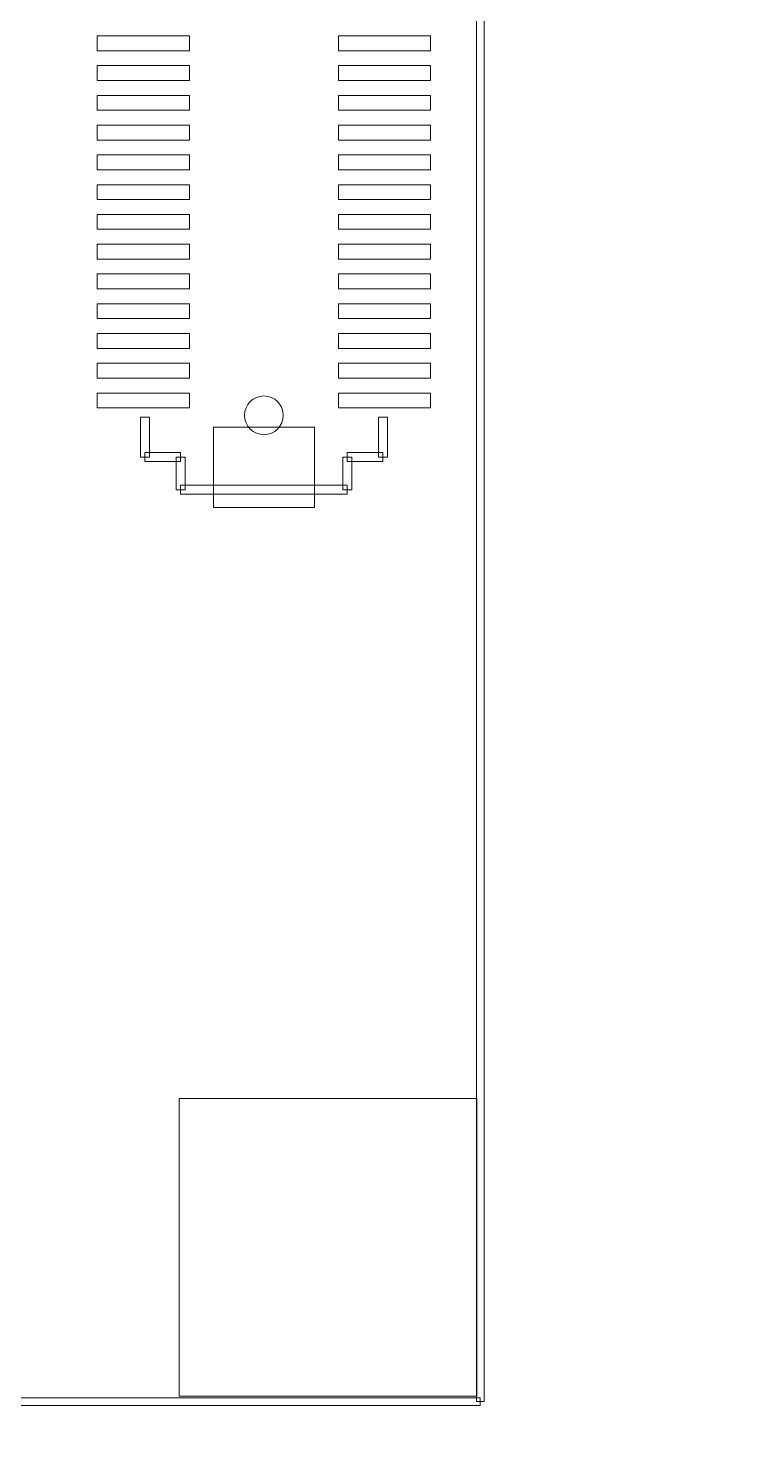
# Model space of a CAD drawing. Header units: millimetres. Extents: x -90 to 99, y -65 to 67.
# Drawn here: x 16.14 to 27.92, y -38.21 to -14.33 of the extents above; entities that cross this region are included whole.
import ezdxf

# ---------------------------------------------------------------- set-up
doc = ezdxf.new("R2010")
doc.units = ezdxf.units.MM
doc.header["$MEASUREMENT"] = 0
for name, color, linetype in [('BG_OUTLINE', 7, 'Continuous'), ('BG_SILKSCREEN_TOP', 7, 'Continuous'), ('PG_SILKSCREEN_TOP', 7, 'Continuous'), ('PIN_TOP', 7, 'Continuous')]:
    doc.layers.add(name, color=color, linetype=linetype)

msp = doc.modelspace()

# ---------------------------------------------------------------- linework, layer by layer
at = {"layer": 'BG_OUTLINE', "color": 3, "lineweight": 9}
msp.add_open_spline([(-71.7269, -61.8795), (-71.7269, -61.8795), (-71.7343, 42.2681), (-71.7343, 42.2681), (-71.7343, 42.2681), (-71.7348, 43.0066), (-71.4419, 43.715), (-70.92, 44.2375), (-70.92, 44.2375), (-70.3982, 44.76), (-69.6866, 45.0538), (-68.9482, 45.0543), (-68.9482, 45.0543), (-68.9482, 45.0543), (75.2046, 45.0543), (75.2046, 45.0543), (75.2046, 45.0543), (76.8319, 45.0552), (78.1763, 43.7805), (78.2661, 42.1556), (78.2661, 42.1556), (78.2661, 42.1556), (78.2661, 31.2814), (78.2661, 31.2814), (78.2661, 31.2814), (78.2661, 31.2814), (72.2646, 31.2814), (72.2646, 31.2814), (72.2646, 31.2814), (72.2646, 31.2814), (72.2646, 26.9814), (72.2646, 26.9814), (72.2646, 26.9814), (72.2646, 26.9814), (78.2661, 26.9814), (78.2661, 26.9814), (78.2661, 26.9814), (78.2661, 26.9814), (78.2661, 18.6553), (78.2661, 18.6553), (78.2661, 18.6553), (78.2661, 18.6553), (72.2496, 18.6553), (72.2496, 18.6553), (72.2496, 18.6553), (72.2496, 18.6553), (72.2496, 14.3553), (72.2496, 14.3553), (72.2496, 14.3553), (72.2496, 14.3553), (78.2661, 14.3553), (78.2661, 14.3553), (78.2661, 14.3553), (78.2661, 14.3553), (78.2661, 9.255), (78.2661, 9.255), (78.2661, 9.255), (78.2661, 9.255), (72.2648, 9.255), (72.2648, 9.255), (72.2648, 9.255), (72.2648, 9.255), (72.2648, 4.955), (72.2648, 4.955), (72.2648, 4.955), (72.2648, 4.955), (78.2661, 4.955), (78.2661, 4.955), (78.2661, 4.955), (78.2661, 4.955), (78.2661, -3.3762), (78.2661, -3.3762), (78.2661, -3.3762), (78.2661, -3.3762), (72.2445, -3.3762), (72.2445, -3.3762), (72.2445, -3.3762), (72.2445, -3.3762), (72.2445, -7.6762), (72.2445, -7.6762), (72.2445, -7.6762), (72.2445, -7.6762), (78.2661, -7.6762), (78.2661, -7.6762), (78.2661, -7.6762), (78.2661, -7.6762), (78.2661, -12.7615), (78.2661, -12.7615), (78.2661, -12.7615), (78.2661, -12.7615), (72.2651, -12.7615), (72.2651, -12.7615), (72.2651, -12.7615), (72.2651, -12.7615), (72.2651, -17.0615), (72.2651, -17.0615), (72.2651, -17.0615), (72.2651, -17.0615), (78.2661, -17.0615), (78.2661, -17.0615), (78.2661, -17.0615), (78.2661, -17.0615), (78.2661, -25.4097), (78.2661, -25.4097), (78.2661, -25.4097), (78.2661, -25.4097), (72.2656, -25.4097), (72.2656, -25.4097), (72.2656, -25.4097), (72.2656, -25.4097), (72.2656, -29.7097), (72.2656, -29.7097), (72.2656, -29.7097), (72.2656, -29.7097), (78.2661, -29.7097), (78.2661, -29.7097), (78.2661, -29.7097), (78.2661, -29.7097), (78.2661, -34.793), (78.2661, -34.793), (78.2661, -34.793), (78.2661, -34.793), (72.2679, -34.793), (72.2679, -34.793), (72.2679, -34.793), (72.2679, -34.793), (72.2679, -39.0929), (72.2679, -39.0929), (72.2679, -39.0929), (72.2679, -39.0929), (78.2661, -39.0929), (78.2661, -39.0929), (78.2661, -39.0929), (78.2661, -39.0929), (78.2661, -47.4269), (78.2661, -47.4269), (78.2661, -47.4269), (78.2661, -47.4269), (72.2679, -47.4269), (72.2679, -47.4269), (72.2679, -47.4269), (72.2679, -47.4269), (72.2679, -51.7269), (72.2679, -51.7269), (72.2679, -51.7269), (72.2679, -51.7269), (78.2661, -51.7269), (78.2661, -51.7269), (78.2661, -51.7269), (78.2661, -51.7269), (78.2661, -51.8138), (78.2661, -51.8138), (78.2661, -51.8138), (78.2661, -51.8138), (78.2656, -61.8468), (78.2656, -61.8468), (78.2656, -61.8468), (78.2661, -62.6669), (77.9407, -63.4536), (77.3612, -64.0339), (77.3612, -64.0339), (76.7817, -64.6142), (75.9915, -64.9405), (75.1713, -64.941), (75.1713, -64.941), (75.1713, -64.941), (-68.6609, -64.9456), (-68.6609, -64.9456), (-68.6609, -64.9456), (-69.4735, -64.9461), (-70.2531, -64.6237), (-70.8281, -64.0495), (-70.8281, -64.0495), (-71.4031, -63.4752), (-71.7264, -62.6922), (-71.7269, -61.8795)], degree=3, knots=[0, 0, 0, 0, 0.0227273, 0.0227273, 0.0227273, 0.0227273, 0.0454545, 0.0454545, 0.0454545, 0.0454545, 0.0681818, 0.0681818, 0.0681818, 0.0681818, 0.0909091, 0.0909091, 0.0909091, 0.0909091, 0.1136364, 0.1136364, 0.1136364, 0.1136364, 0.1363636, 0.1363636, 0.1363636, 0.1363636, 0.1590909, 0.1590909, 0.1590909, 0.1590909, 0.1818182, 0.1818182, 0.1818182, 0.1818182, 0.2045455, 0.2045455, 0.2045455, 0.2045455, 0.2272727, 0.2272727, 0.2272727, 0.2272727, 0.25, 0.25, 0.25, 0.25, 0.2727273, 0.2727273, 0.2727273, 0.2727273, 0.2954545, 0.2954545, 0.2954545, 0.2954545, 0.3181818, 0.3181818, 0.3181818, 0.3181818, 0.3409091, 0.3409091, 0.3409091, 0.3409091, 0.3636364, 0.3636364, 0.3636364, 0.3636364, 0.3863636, 0.3863636, 0.3863636, 0.3863636, 0.4090909, 0.4090909, 0.4090909, 0.4090909, 0.4318182, 0.4318182, 0.4318182, 0.4318182, 0.4545455, 0.4545455, 0.4545455, 0.4545455, 0.4772727, 0.4772727, 0.4772727, 0.4772727, 0.5, 0.5, 0.5, 0.5, 0.5227273, 0.5227273, 0.5227273, 0.5227273, 0.5454545, 0.5454545, 0.5454545, 0.5454545, 0.5681818, 0.5681818, 0.5681818, 0.5681818, 0.5909091, 0.5909091, 0.5909091, 0.5909091, 0.6136364, 0.6136364, 0.6136364, 0.6136364, 0.6363636, 0.6363636, 0.6363636, 0.6363636, 0.6590909, 0.6590909, 0.6590909, 0.6590909, 0.6818182, 0.6818182, 0.6818182, 0.6818182, 0.7045455, 0.7045455, 0.7045455, 0.7045455, 0.7272727, 0.7272727, 0.7272727, 0.7272727, 0.75, 0.75, 0.75, 0.75, 0.7727273, 0.7727273, 0.7727273, 0.7727273, 0.7954545, 0.7954545, 0.7954545, 0.7954545, 0.8181818, 0.8181818, 0.8181818, 0.8181818, 0.8409091, 0.8409091, 0.8409091, 0.8409091, 0.8636364, 0.8636364, 0.8636364, 0.8636364, 0.8863636, 0.8863636, 0.8863636, 0.8863636, 0.9090909, 0.9090909, 0.9090909, 0.9090909, 0.9318182, 0.9318182, 0.9318182, 0.9318182, 0.9545455, 0.9545455, 0.9545455, 0.9545455, 0.9772727, 0.9772727, 0.9772727, 0.9772727, 1, 1, 1, 1], dxfattribs=at)
at = {"layer": 'BG_SILKSCREEN_TOP', "color": 2, "lineweight": 9}
for points in [[(23.7932, -37.4018), (23.7932, -37.4018), (23.6662, -37.4018), (23.6662, -37.4018), (23.6662, -37.4018), (23.6662, -37.4018), (23.6662, 17.5981), (23.6662, 17.5981), (23.6662, 17.5981), (23.6662, 17.5981), (23.7932, 17.5981), (23.7932, 17.5981), (23.7932, 17.5981), (23.7932, 17.5981), (23.7932, -37.4018), (23.7932, -37.4018)], [(-21.2702, -37.4653), (-21.2702, -37.4653), (-21.2702, -37.3383), (-21.2702, -37.3383), (-21.2702, -37.3383), (-21.2702, -37.3383), (23.7297, -37.3383), (23.7297, -37.3383), (23.7297, -37.3383), (23.7297, -37.3383), (23.7297, -37.4653), (23.7297, -37.4653), (23.7297, -37.4653), (23.7297, -37.4653), (-21.2702, -37.4653), (-21.2702, -37.4653)]]:
    msp.add_open_spline(points, degree=3, knots=[0, 0, 0, 0, 0.25, 0.25, 0.25, 0.25, 0.5, 0.5, 0.5, 0.5, 0.75, 0.75, 0.75, 0.75, 1, 1, 1, 1], dxfattribs=at)
at = {"layer": 'PG_SILKSCREEN_TOP', "color": 6, "lineweight": 9}
for points in [[(18.021, -20.8661), (18.021, -20.8661), (18.1711, -20.8661), (18.1711, -20.8661), (18.1711, -20.8661), (18.1711, -20.8661), (18.1711, -21.5332), (18.1711, -21.5332), (18.1711, -21.5332), (18.1711, -21.5332), (18.021, -21.5332), (18.021, -21.5332), (18.021, -21.5332), (18.021, -21.5332), (18.021, -20.8661), (18.021, -20.8661)], [(22.1711, -21.5332), (22.1711, -21.5332), (22.0209, -21.5332), (22.0209, -21.5332), (22.0209, -21.5332), (22.0209, -21.5332), (22.0209, -20.8661), (22.0209, -20.8661), (22.0209, -20.8661), (22.0209, -20.8661), (22.1711, -20.8661), (22.1711, -20.8661), (22.1711, -20.8661), (22.1711, -20.8661), (22.1711, -21.5332), (22.1711, -21.5332)], [(18.096, -21.6082), (18.096, -21.6082), (18.096, -21.4581), (18.096, -21.4581), (18.096, -21.4581), (18.096, -21.4581), (18.696, -21.4581), (18.696, -21.4581), (18.696, -21.4581), (18.696, -21.4581), (18.696, -21.6082), (18.696, -21.6082), (18.696, -21.6082), (18.696, -21.6082), (18.096, -21.6082), (18.096, -21.6082)], [(21.4961, -21.6082), (21.4961, -21.6082), (21.4961, -21.4581), (21.4961, -21.4581), (21.4961, -21.4581), (21.4961, -21.4581), (22.096, -21.4581), (22.096, -21.4581), (22.096, -21.4581), (22.096, -21.4581), (22.096, -21.6082), (22.096, -21.6082), (22.096, -21.6082), (22.096, -21.6082), (21.4961, -21.6082), (21.4961, -21.6082)], [(18.6209, -21.5332), (18.6209, -21.5332), (18.771, -21.5332), (18.771, -21.5332), (18.771, -21.5332), (18.771, -21.5332), (18.771, -22.0831), (18.771, -22.0831), (18.771, -22.0831), (18.771, -22.0831), (18.6209, -22.0831), (18.6209, -22.0831), (18.6209, -22.0831), (18.6209, -22.0831), (18.6209, -21.5332), (18.6209, -21.5332)], [(21.5711, -22.0831), (21.5711, -22.0831), (21.421, -22.0831), (21.421, -22.0831), (21.421, -22.0831), (21.421, -22.0831), (21.421, -21.5332), (21.421, -21.5332), (21.421, -21.5332), (21.421, -21.5332), (21.5711, -21.5332), (21.5711, -21.5332), (21.5711, -21.5332), (21.5711, -21.5332), (21.5711, -22.0831), (21.5711, -22.0831)], [(18.696, -22.1581), (18.696, -22.1581), (18.696, -22.008), (18.696, -22.008), (18.696, -22.008), (18.696, -22.008), (21.4961, -22.008), (21.4961, -22.008), (21.4961, -22.008), (21.4961, -22.008), (21.4961, -22.1581), (21.4961, -22.1581), (21.4961, -22.1581), (21.4961, -22.1581), (18.696, -22.1581), (18.696, -22.1581)]]:
    msp.add_open_spline(points, degree=3, knots=[0, 0, 0, 0, 0.25, 0.25, 0.25, 0.25, 0.5, 0.5, 0.5, 0.5, 0.75, 0.75, 0.75, 0.75, 1, 1, 1, 1], dxfattribs=at)
at = {"layer": 'PIN_TOP', "lineweight": 9}
for points in [[(17.2962, -14.4582), (17.2962, -14.4582), (18.8461, -14.4582), (18.8461, -14.4582), (18.8461, -14.4582), (18.8461, -14.4582), (18.8461, -14.7082), (18.8461, -14.7082), (18.8461, -14.7082), (18.8461, -14.7082), (17.2962, -14.7082), (17.2962, -14.7082), (17.2962, -14.7082), (17.2962, -14.7082), (17.2962, -14.4582), (17.2962, -14.4582)], [(21.3459, -14.4582), (21.3459, -14.4582), (22.8958, -14.4582), (22.8958, -14.4582), (22.8958, -14.4582), (22.8958, -14.4582), (22.8958, -14.7082), (22.8958, -14.7082), (22.8958, -14.7082), (22.8958, -14.7082), (21.3459, -14.7082), (21.3459, -14.7082), (21.3459, -14.7082), (21.3459, -14.7082), (21.3459, -14.4582), (21.3459, -14.4582)], [(17.2962, -14.9581), (17.2962, -14.9581), (18.8461, -14.9581), (18.8461, -14.9581), (18.8461, -14.9581), (18.8461, -14.9581), (18.8461, -15.208), (18.8461, -15.208), (18.8461, -15.208), (18.8461, -15.208), (17.2962, -15.208), (17.2962, -15.208), (17.2962, -15.208), (17.2962, -15.208), (17.2962, -14.9581), (17.2962, -14.9581)], [(21.3459, -14.9581), (21.3459, -14.9581), (22.8958, -14.9581), (22.8958, -14.9581), (22.8958, -14.9581), (22.8958, -14.9581), (22.8958, -15.208), (22.8958, -15.208), (22.8958, -15.208), (22.8958, -15.208), (21.3459, -15.208), (21.3459, -15.208), (21.3459, -15.208), (21.3459, -15.208), (21.3459, -14.9581), (21.3459, -14.9581)], [(17.2962, -15.4582), (17.2962, -15.4582), (18.8461, -15.4582), (18.8461, -15.4582), (18.8461, -15.4582), (18.8461, -15.4582), (18.8461, -15.7082), (18.8461, -15.7082), (18.8461, -15.7082), (18.8461, -15.7082), (17.2962, -15.7082), (17.2962, -15.7082), (17.2962, -15.7082), (17.2962, -15.7082), (17.2962, -15.4582), (17.2962, -15.4582)], [(21.3459, -15.4582), (21.3459, -15.4582), (22.8958, -15.4582), (22.8958, -15.4582), (22.8958, -15.4582), (22.8958, -15.4582), (22.8958, -15.7082), (22.8958, -15.7082), (22.8958, -15.7082), (22.8958, -15.7082), (21.3459, -15.7082), (21.3459, -15.7082), (21.3459, -15.7082), (21.3459, -15.7082), (21.3459, -15.4582), (21.3459, -15.4582)], [(17.2962, -15.9581), (17.2962, -15.9581), (18.8461, -15.9581), (18.8461, -15.9581), (18.8461, -15.9581), (18.8461, -15.9581), (18.8461, -16.208), (18.8461, -16.208), (18.8461, -16.208), (18.8461, -16.208), (17.2962, -16.208), (17.2962, -16.208), (17.2962, -16.208), (17.2962, -16.208), (17.2962, -15.9581), (17.2962, -15.9581)], [(21.3459, -15.9581), (21.3459, -15.9581), (22.8958, -15.9581), (22.8958, -15.9581), (22.8958, -15.9581), (22.8958, -15.9581), (22.8958, -16.208), (22.8958, -16.208), (22.8958, -16.208), (22.8958, -16.208), (21.3459, -16.208), (21.3459, -16.208), (21.3459, -16.208), (21.3459, -16.208), (21.3459, -15.9581), (21.3459, -15.9581)], [(17.2962, -16.4582), (17.2962, -16.4582), (18.8461, -16.4582), (18.8461, -16.4582), (18.8461, -16.4582), (18.8461, -16.4582), (18.8461, -16.7082), (18.8461, -16.7082), (18.8461, -16.7082), (18.8461, -16.7082), (17.2962, -16.7082), (17.2962, -16.7082), (17.2962, -16.7082), (17.2962, -16.7082), (17.2962, -16.4582), (17.2962, -16.4582)], [(21.3459, -16.4582), (21.3459, -16.4582), (22.8958, -16.4582), (22.8958, -16.4582), (22.8958, -16.4582), (22.8958, -16.4582), (22.8958, -16.7082), (22.8958, -16.7082), (22.8958, -16.7082), (22.8958, -16.7082), (21.3459, -16.7082), (21.3459, -16.7082), (21.3459, -16.7082), (21.3459, -16.7082), (21.3459, -16.4582), (21.3459, -16.4582)], [(17.2962, -16.9581), (17.2962, -16.9581), (18.8461, -16.9581), (18.8461, -16.9581), (18.8461, -16.9581), (18.8461, -16.9581), (18.8461, -17.208), (18.8461, -17.208), (18.8461, -17.208), (18.8461, -17.208), (17.2962, -17.208), (17.2962, -17.208), (17.2962, -17.208), (17.2962, -17.208), (17.2962, -16.9581), (17.2962, -16.9581)], [(21.3459, -16.9581), (21.3459, -16.9581), (22.8958, -16.9581), (22.8958, -16.9581), (22.8958, -16.9581), (22.8958, -16.9581), (22.8958, -17.208), (22.8958, -17.208), (22.8958, -17.208), (22.8958, -17.208), (21.3459, -17.208), (21.3459, -17.208), (21.3459, -17.208), (21.3459, -17.208), (21.3459, -16.9581), (21.3459, -16.9581)], [(17.2962, -17.4582), (17.2962, -17.4582), (18.8461, -17.4582), (18.8461, -17.4582), (18.8461, -17.4582), (18.8461, -17.4582), (18.8461, -17.7082), (18.8461, -17.7082), (18.8461, -17.7082), (18.8461, -17.7082), (17.2962, -17.7082), (17.2962, -17.7082), (17.2962, -17.7082), (17.2962, -17.7082), (17.2962, -17.4582), (17.2962, -17.4582)], [(21.3459, -17.4582), (21.3459, -17.4582), (22.8958, -17.4582), (22.8958, -17.4582), (22.8958, -17.4582), (22.8958, -17.4582), (22.8958, -17.7082), (22.8958, -17.7082), (22.8958, -17.7082), (22.8958, -17.7082), (21.3459, -17.7082), (21.3459, -17.7082), (21.3459, -17.7082), (21.3459, -17.7082), (21.3459, -17.4582), (21.3459, -17.4582)], [(17.2962, -17.9581), (17.2962, -17.9581), (18.8461, -17.9581), (18.8461, -17.9581), (18.8461, -17.9581), (18.8461, -17.9581), (18.8461, -18.208), (18.8461, -18.208), (18.8461, -18.208), (18.8461, -18.208), (17.2962, -18.208), (17.2962, -18.208), (17.2962, -18.208), (17.2962, -18.208), (17.2962, -17.9581), (17.2962, -17.9581)], [(21.3459, -17.9581), (21.3459, -17.9581), (22.8958, -17.9581), (22.8958, -17.9581), (22.8958, -17.9581), (22.8958, -17.9581), (22.8958, -18.208), (22.8958, -18.208), (22.8958, -18.208), (22.8958, -18.208), (21.3459, -18.208), (21.3459, -18.208), (21.3459, -18.208), (21.3459, -18.208), (21.3459, -17.9581), (21.3459, -17.9581)], [(17.2962, -18.4582), (17.2962, -18.4582), (18.8461, -18.4582), (18.8461, -18.4582), (18.8461, -18.4582), (18.8461, -18.4582), (18.8461, -18.7082), (18.8461, -18.7082), (18.8461, -18.7082), (18.8461, -18.7082), (17.2962, -18.7082), (17.2962, -18.7082), (17.2962, -18.7082), (17.2962, -18.7082), (17.2962, -18.4582), (17.2962, -18.4582)], [(21.3459, -18.4582), (21.3459, -18.4582), (22.8958, -18.4582), (22.8958, -18.4582), (22.8958, -18.4582), (22.8958, -18.4582), (22.8958, -18.7082), (22.8958, -18.7082), (22.8958, -18.7082), (22.8958, -18.7082), (21.3459, -18.7082), (21.3459, -18.7082), (21.3459, -18.7082), (21.3459, -18.7082), (21.3459, -18.4582), (21.3459, -18.4582)], [(17.2962, -18.9581), (17.2962, -18.9581), (18.8461, -18.9581), (18.8461, -18.9581), (18.8461, -18.9581), (18.8461, -18.9581), (18.8461, -19.208), (18.8461, -19.208), (18.8461, -19.208), (18.8461, -19.208), (17.2962, -19.208), (17.2962, -19.208), (17.2962, -19.208), (17.2962, -19.208), (17.2962, -18.9581), (17.2962, -18.9581)], [(21.3459, -18.9581), (21.3459, -18.9581), (22.8958, -18.9581), (22.8958, -18.9581), (22.8958, -18.9581), (22.8958, -18.9581), (22.8958, -19.208), (22.8958, -19.208), (22.8958, -19.208), (22.8958, -19.208), (21.3459, -19.208), (21.3459, -19.208), (21.3459, -19.208), (21.3459, -19.208), (21.3459, -18.9581), (21.3459, -18.9581)], [(17.2962, -19.4582), (17.2962, -19.4582), (18.8461, -19.4582), (18.8461, -19.4582), (18.8461, -19.4582), (18.8461, -19.4582), (18.8461, -19.7082), (18.8461, -19.7082), (18.8461, -19.7082), (18.8461, -19.7082), (17.2962, -19.7082), (17.2962, -19.7082), (17.2962, -19.7082), (17.2962, -19.7082), (17.2962, -19.4582), (17.2962, -19.4582)], [(21.3459, -19.4582), (21.3459, -19.4582), (22.8958, -19.4582), (22.8958, -19.4582), (22.8958, -19.4582), (22.8958, -19.4582), (22.8958, -19.7082), (22.8958, -19.7082), (22.8958, -19.7082), (22.8958, -19.7082), (21.3459, -19.7082), (21.3459, -19.7082), (21.3459, -19.7082), (21.3459, -19.7082), (21.3459, -19.4582), (21.3459, -19.4582)], [(17.2962, -19.9581), (17.2962, -19.9581), (18.8461, -19.9581), (18.8461, -19.9581), (18.8461, -19.9581), (18.8461, -19.9581), (18.8461, -20.208), (18.8461, -20.208), (18.8461, -20.208), (18.8461, -20.208), (17.2962, -20.208), (17.2962, -20.208), (17.2962, -20.208), (17.2962, -20.208), (17.2962, -19.9581), (17.2962, -19.9581)], [(21.3459, -19.9581), (21.3459, -19.9581), (22.8958, -19.9581), (22.8958, -19.9581), (22.8958, -19.9581), (22.8958, -19.9581), (22.8958, -20.208), (22.8958, -20.208), (22.8958, -20.208), (22.8958, -20.208), (21.3459, -20.208), (21.3459, -20.208), (21.3459, -20.208), (21.3459, -20.208), (21.3459, -19.9581), (21.3459, -19.9581)], [(17.2962, -20.4582), (17.2962, -20.4582), (18.8461, -20.4582), (18.8461, -20.4582), (18.8461, -20.4582), (18.8461, -20.4582), (18.8461, -20.7082), (18.8461, -20.7082), (18.8461, -20.7082), (18.8461, -20.7082), (17.2962, -20.7082), (17.2962, -20.7082), (17.2962, -20.7082), (17.2962, -20.7082), (17.2962, -20.4582), (17.2962, -20.4582)], [(20.421, -20.8331), (20.421, -20.6536), (20.2755, -20.5081), (20.096, -20.5081), (20.096, -20.5081), (19.9165, -20.5081), (19.771, -20.6536), (19.771, -20.8331), (19.771, -20.8331), (19.771, -21.0126), (19.9165, -21.1581), (20.096, -21.1581), (20.096, -21.1581), (20.2755, -21.1581), (20.421, -21.0126), (20.421, -20.8331)], [(21.3459, -20.4582), (21.3459, -20.4582), (22.8958, -20.4582), (22.8958, -20.4582), (22.8958, -20.4582), (22.8958, -20.4582), (22.8958, -20.7082), (22.8958, -20.7082), (22.8958, -20.7082), (22.8958, -20.7082), (21.3459, -20.7082), (21.3459, -20.7082), (21.3459, -20.7082), (21.3459, -20.7082), (21.3459, -20.4582), (21.3459, -20.4582)], [(19.246, -21.0332), (19.246, -21.0332), (20.946, -21.0332), (20.946, -21.0332), (20.946, -21.0332), (20.946, -21.0332), (20.946, -22.3832), (20.946, -22.3832), (20.946, -22.3832), (20.946, -22.3832), (19.246, -22.3832), (19.246, -22.3832), (19.246, -22.3832), (19.246, -22.3832), (19.246, -21.0332), (19.246, -21.0332)], [(23.6704, -37.3082), (23.6704, -37.3082), (18.6704, -37.3082), (18.6704, -37.3082), (18.6704, -37.3082), (18.6704, -37.3082), (18.6704, -32.3082), (18.6704, -32.3082), (18.6704, -32.3082), (18.6704, -32.3082), (23.6704, -32.3082), (23.6704, -32.3082), (23.6704, -32.3082), (23.6704, -32.3082), (23.6704, -37.3082), (23.6704, -37.3082)]]:
    msp.add_open_spline(points, degree=3, knots=[0, 0, 0, 0, 0.25, 0.25, 0.25, 0.25, 0.5, 0.5, 0.5, 0.5, 0.75, 0.75, 0.75, 0.75, 1, 1, 1, 1], dxfattribs=at)

doc.saveas('drawing.dxf')
